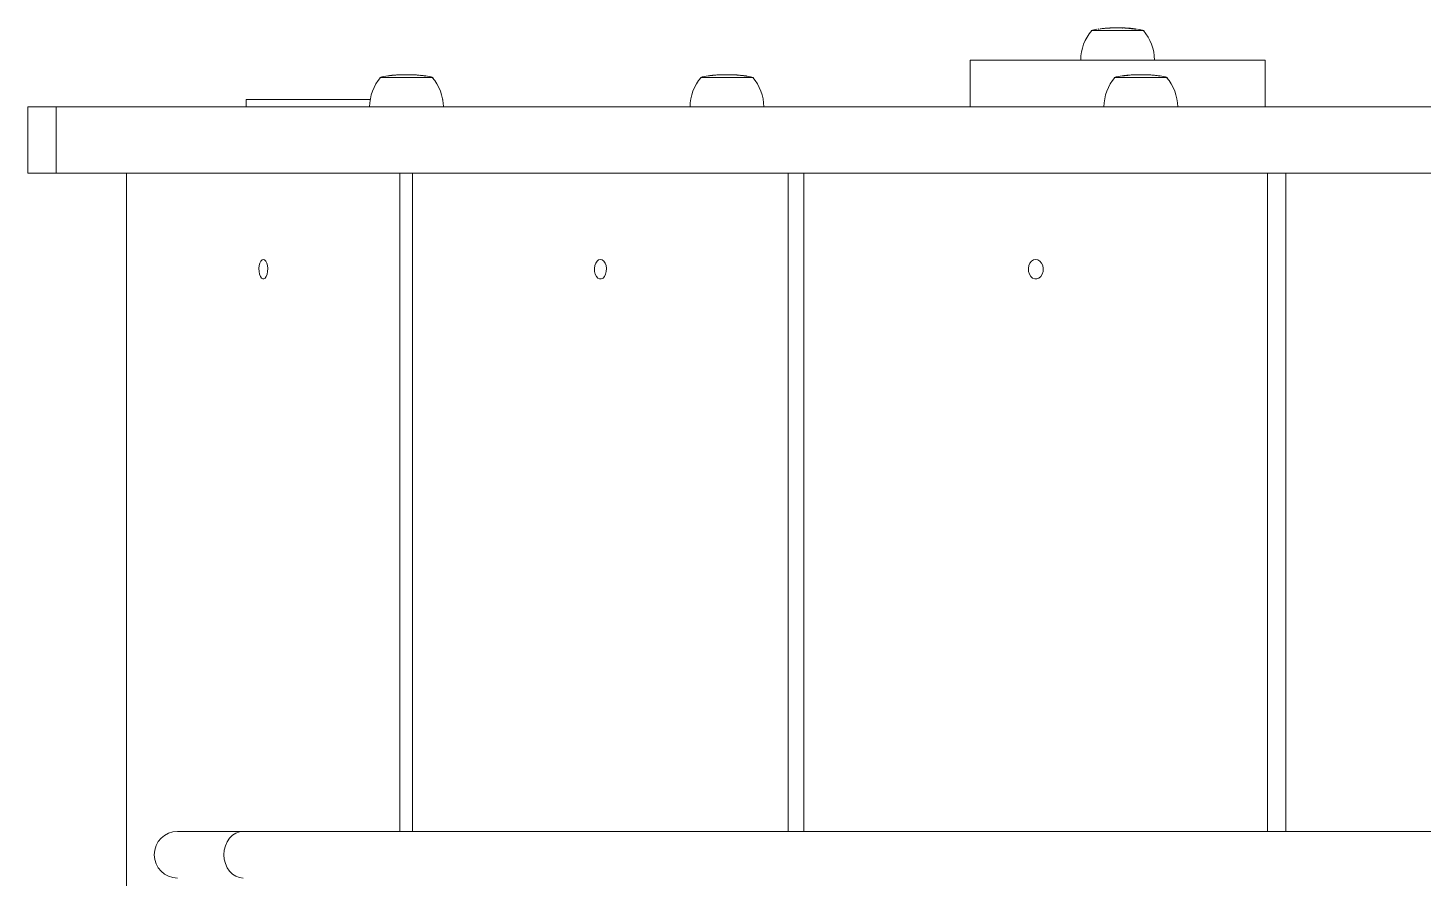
# Model space of a CAD drawing. Header units: millimetres. Extents: x -6280 to 5617, y -5845 to 6834.
# Drawn here: x -4780 to -4213, y 1811 to 2156 of the extents above; entities that cross this region are included whole.
import ezdxf

# ---------------------------------------------------------------- set-up
doc = ezdxf.new("R2010")
doc.units = ezdxf.units.MM
doc.layers.add('DIKOM_ОБЪЕКТ', color=7, linetype='Continuous')

msp = doc.modelspace()

# ---------------------------------------------------------------- linework, layer by layer
at = {"layer": 'DIKOM_ОБЪЕКТ', "color": 7, "linetype": 'Continuous', "lineweight": 15}
for p, q in [((-4342.2, 2156.164), (-4342.262, 2156.15)), ((-4341.863, 2156.193), (-4341.848, 2156.199)), ((-4341.848, 2156.199), (-4341.834, 2156.2)), ((-4341.834, 2156.2), (-4341.709, 2156.206)), ((-4341.321, 2156.235), (-4341.51, 2156.222)), ((-4338.083, 2156.356), (-4338.232, 2156.356)), ((-4337.832, 2156.356), (-4338.083, 2156.356)), ((-4336.881, 2156.356), (-4337.832, 2156.356)), ((-4337.414, 2156.354), (-4336.879, 2156.355)), ((-4336.558, 2156.356), (-4336.881, 2156.356)), ((-4335.307, 2156.356), (-4335.908, 2156.356)), ((-4335.416, 2156.356), (-4335.234, 2156.356)), ((-4335.283, 2156.356), (-4335.307, 2156.356)), ((-4334.664, 2156.35), (-4334.531, 2156.349)), ((-4332.365, 2156.236), (-4332.307, 2156.239)), ((-4330.215, 2155.934), (-4330.215, 2155.962)), ((-4329.574, 2155.964), (-4329.074, 2155.892)), ((-4347.557, 2155.303), (-4325.957, 2155.303)), ((-4396.757, 2143.303), (-4396.757, 2124.255)), ((-4396.757, 2143.303), (-4276.757, 2143.303)), ((-4276.757, 2124.255), (-4276.757, 2143.303)), ((-4636.725, 2136.255), (-4626.795, 2136.255)), ((-4633.541, 2136.844), (-4633.458, 2136.859)), ((-4633.4, 2136.87), (-4633.384, 2136.866)), ((-4633.055, 2136.912), (-4633.055, 2136.919)), ((-4629.962, 2137.216), (-4629.856, 2137.231)), ((-4629.4, 2137.256), (-4629.509, 2137.241)), ((-4628.693, 2137.276), (-4628.579, 2137.288)), ((-4626.553, 2137.308), (-4627.4, 2137.308)), ((-4627.375, 2137.307), (-4627.386, 2137.307)), ((-4626.795, 2136.255), (-4615.125, 2136.255)), ((-4626.394, 2137.307), (-4626.552, 2137.307)), ((-4625.896, 2137.308), (-4626.011, 2137.308)), ((-4625.898, 2137.306), (-4625.782, 2137.307)), ((-4625.075, 2137.308), (-4625.896, 2137.308)), ((-4625.013, 2137.308), (-4625.075, 2137.308)), ((-4625.025, 2137.307), (-4624.922, 2137.306)), ((-4624.45, 2137.308), (-4624.757, 2137.308)), ((-4620.186, 2137.05), (-4620.691, 2137.119)), ((-4620.281, 2137.084), (-4620.012, 2137.061)), ((-4618.803, 2136.907), (-4619.728, 2136.998)), ((-4619.653, 2137.021), (-4619.182, 2136.958)), ((-4506.404, 2136.255), (-4497.655, 2136.255)), ((-4502.763, 2136.918), (-4502.763, 2136.919)), ((-4499.761, 2137.216), (-4499.595, 2137.226)), ((-4499.132, 2137.252), (-4499.315, 2137.241)), ((-4498.512, 2137.276), (-4498.299, 2137.285)), ((-4497.655, 2136.255), (-4484.804, 2136.255)), ((-4496.409, 2137.308), (-4497.079, 2137.308)), ((-4496.247, 2137.307), (-4496.393, 2137.307)), ((-4494.891, 2137.308), (-4495.743, 2137.308)), ((-4495.74, 2137.306), (-4495.644, 2137.307)), ((-4494.567, 2137.308), (-4494.891, 2137.308)), ((-4494.129, 2137.308), (-4494.549, 2137.308)), ((-4492.245, 2137.263), (-4492.225, 2137.264)), ((-4490.132, 2137.05), (-4490.475, 2137.138)), ((-4490.077, 2137.097), (-4489.848, 2137.061)), ((-4488.147, 2136.877), (-4489.681, 2136.998)), ((-4489.49, 2137.021), (-4488.202, 2136.883)), ((-4488.138, 2136.876), (-4488.147, 2136.877)), ((-4338.115, 2136.255), (-4326.2, 2136.255)), ((-4334.206, 2136.901), (-4334.206, 2136.919)), ((-4332.358, 2137.154), (-4332.443, 2137.147)), ((-4332.347, 2137.154), (-4332.358, 2137.154)), ((-4329.515, 2137.301), (-4329.463, 2137.301)), ((-4328.92, 2137.307), (-4329.453, 2137.301)), ((-4328.755, 2137.307), (-4328.92, 2137.307)), ((-4327.726, 2137.308), (-4328.775, 2137.308)), ((-4327.484, 2137.307), (-4327.718, 2137.307)), ((-4327.028, 2137.308), (-4327.699, 2137.308)), ((-4327.034, 2137.306), (-4326.873, 2137.307)), ((-4326.258, 2137.308), (-4327.028, 2137.308)), ((-4326.005, 2137.308), (-4326.258, 2137.308)), ((-4326.2, 2136.255), (-4316.515, 2136.255)), ((-4325.841, 2137.308), (-4326.005, 2137.308)), ((-4322.725, 2137.18), (-4322.846, 2137.195)), ((-4322.481, 2137.162), (-4322.427, 2137.167)), ((-4322.389, 2137.161), (-4322.273, 2137.144)), ((-4321.288, 2137.05), (-4321.743, 2137.086)), ((-4320.611, 2136.959), (-4320.832, 2136.998)), ((-4319.832, 2136.867), (-4319.921, 2136.882)), ((-4319.464, 2136.811), (-4319.38, 2136.799)), ((-4779.854, 2124.255), (-4779.854, 2097.255)), ((-4768.318, 2124.255), (-4779.854, 2124.255)), ((-4768.318, 2097.255), (-4768.318, 2124.255)), ((-3566.781, 2124.255), (-4768.318, 2124.255)), ((-4691.069, 2124.255), (-4691.069, 2127.255)), ((-4691.069, 2127.255), (-4640.656, 2127.255)), ((-4611.193, 2127.255), (-4611.068, 2127.255)), ((-4611.068, 2127.255), (-4611.068, 2126.415)), ((-4768.318, 2097.255), (-4779.854, 2097.255)), ((-4768.318, 2097.255), (-3566.781, 2097.255)), ((-4739.698, 2097.255), (-4739.698, 1451.255)), ((-4628.551, 1829.755), (-4628.551, 2097.255)), ((-4623.43, 2097.255), (-4623.43, 1829.755)), ((-4470.655, 1829.755), (-4470.655, 2097.255)), ((-4464.272, 2097.255), (-4464.272, 1829.755)), ((-4275.763, 1829.755), (-4275.763, 2097.255)), ((-4268.364, 2097.255), (-4268.364, 1829.755)), ((-4692.32, 1829.755), (-4718.991, 1829.755)), ((-3868.099, 1829.755), (-4692.32, 1829.755))]:
    msp.add_line(p, q, dxfattribs=at)
at = {"layer": 'DIKOM_ОБЪЕКТ', "color": 7, "linetype": 'Continuous', "lineweight": 15, "flags": 128}
for points in [[(-4684.124, 2062.255), (-4683.6, 2062.077), (-4683.122, 2061.56), (-4682.734, 2060.749), (-4682.469, 2059.716), (-4682.351, 2058.554), (-4682.39, 2057.365), (-4682.584, 2056.255), (-4682.915, 2055.323), (-4683.353, 2054.651), (-4683.859, 2054.3), (-4684.389, 2054.3), (-4684.896, 2054.651), (-4685.334, 2055.323), (-4685.664, 2056.255), (-4685.858, 2057.365), (-4685.898, 2058.554), (-4685.78, 2059.716), (-4685.515, 2060.749), (-4685.126, 2061.56), (-4684.648, 2062.077), (-4684.124, 2062.255)], [(-4547.043, 2062.255), (-4546.322, 2062.077), (-4545.666, 2061.56), (-4545.131, 2060.749), (-4544.767, 2059.716), (-4544.605, 2058.554), (-4544.66, 2057.365), (-4544.926, 2056.255), (-4545.38, 2055.323), (-4545.982, 2054.651), (-4546.678, 2054.3), (-4547.407, 2054.3), (-4548.104, 2054.651), (-4548.705, 2055.323), (-4549.16, 2056.255), (-4549.426, 2057.365), (-4549.48, 2058.554), (-4549.318, 2059.716), (-4548.954, 2060.749), (-4548.42, 2061.56), (-4547.763, 2062.077), (-4547.043, 2062.255)], [(-4370.018, 2062.255), (-4369.128, 2062.077), (-4368.318, 2061.56), (-4367.659, 2060.749), (-4367.21, 2059.716), (-4367.01, 2058.554), (-4367.077, 2057.365), (-4367.406, 2056.255), (-4367.966, 2055.323), (-4368.709, 2054.651), (-4369.568, 2054.3), (-4370.467, 2054.3), (-4371.326, 2054.651), (-4372.069, 2055.323), (-4372.63, 2056.255), (-4372.958, 2057.365), (-4373.025, 2058.554), (-4372.825, 2059.716), (-4372.376, 2060.749), (-4371.717, 2061.56), (-4370.907, 2062.077), (-4370.018, 2062.255)], [(-4692.32, 1829.755), (-4693.844, 1829.572), (-4695.309, 1829.032), (-4696.66, 1828.154), (-4697.843, 1826.972), (-4698.815, 1825.533), (-4699.537, 1823.89), (-4699.981, 1822.108), (-4700.131, 1820.255)], [(-4700.131, 1820.255), (-4699.981, 1818.402), (-4699.537, 1816.619), (-4698.815, 1814.977), (-4697.843, 1813.537), (-4696.66, 1812.356), (-4695.309, 1811.478), (-4693.844, 1810.938), (-4692.32, 1810.755)]]:
    msp.add_lwpolyline(points, dxfattribs=at)
at = {"layer": 'DIKOM_ОБЪЕКТ', "color": 7, "linetype": 'Continuous', "lineweight": 15}
for centre, radius, start, end in [((-4338.232, 2114.52), 41.836, 95.52931, 97.60108), ((-4338.232, 2114.52), 41.836, 93.1932, 94.23298), ((-4338.232, 2114.52), 41.836, 90, 92.59886), ((-4335.283, 2114.52), 41.836, 87.15022, 88.29978), ((-4335.283, 2114.52), 41.836, 85.01271, 86.51084), ((-4333.081, 2143.143), 18.677, 139.37884, 179.50907), ((-4338.232, 2114.52), 41.836, 99.485, 102.87962), ((-4335.283, 2114.52), 41.836, 77.12038, 80.94069), ((-4340.434, 2143.143), 18.677, 0.49093, 40.62116), ((-4622.248, 2124.095), 18.677, 139.37884, 179.50907), ((-4627.399, 2095.472), 41.836, 98.33127, 102.87962), ((-4627.399, 2095.472), 41.836, 95.03315, 97.70001), ((-4627.399, 2095.472), 41.836, 93.36449, 94.43275), ((-4627.399, 2095.472), 41.836, 91.61341, 92.73855), ((-4627.399, 2095.472), 41.836, 90, 90.98883), ((-4624.45, 2095.472), 41.836, 87.38329, 90), ((-4624.45, 2095.472), 41.836, 85.91063, 86.75521), ((-4624.45, 2095.472), 41.836, 84.84443, 85.28386), ((-4624.45, 2095.472), 41.836, 82.76306, 84.28021), ((-4624.45, 2095.472), 41.836, 81.88531, 82.23814), ((-4624.45, 2095.472), 41.836, 77.12038, 81.25293), ((-4629.601, 2124.095), 18.677, 0.49093, 40.62116), ((-4491.927, 2124.095), 18.677, 139.37884, 179.50907), ((-4497.079, 2095.472), 41.836, 98.48934, 102.87962), ((-4497.079, 2095.472), 41.836, 95.79908, 96.27208), ((-4497.079, 2095.472), 41.836, 93.44658, 94.76616), ((-4497.079, 2095.472), 41.836, 91.66872, 92.81106), ((-4497.079, 2095.472), 41.836, 90, 91.03455), ((-4494.13, 2095.472), 41.836, 87.39256, 90), ((-4494.13, 2095.472), 41.836, 85.81715, 86.77049), ((-4494.13, 2095.472), 41.836, 84.99007, 85.18153), ((-4494.13, 2095.472), 41.836, 82.23806, 84.44052), ((-4494.13, 2095.472), 41.836, 80.70749, 81.08798), ((-4494.13, 2095.472), 41.836, 77.12038, 80.70749), ((-4499.281, 2124.095), 18.677, 0.49093, 40.62116), ((-4323.639, 2124.095), 18.677, 139.37884, 179.50907), ((-4328.79, 2095.472), 41.836, 98.35335, 102.87962), ((-4328.79, 2095.472), 41.836, 95.00989, 97.72075), ((-4328.79, 2095.472), 41.836, 93.37582, 94.34486), ((-4328.79, 2095.472), 41.836, 91.62096, 92.74852), ((-4325.841, 2095.472), 41.836, 87.43327, 89.00414), ((-4325.841, 2095.472), 41.836, 85.89735, 86.84353), ((-4325.841, 2095.472), 41.836, 84.37794, 85.26967), ((-4325.841, 2095.472), 41.836, 83.321, 83.77098), ((-4325.841, 2095.472), 41.836, 81.86365, 82.81478), ((-4325.841, 2095.472), 41.836, 77.12038, 81.22987), ((-4330.992, 2124.095), 18.677, 0.49093, 40.62116), ((-4718.99, 1820.255), 9.5, 90, 270)]:
    msp.add_arc(centre, radius, start, end, dxfattribs=at)
for points, knots in [([(-4344.172, 2155.932), (-4344.266, 2155.918), (-4344.471, 2155.889), (-4344.675, 2155.857), (-4344.786, 2155.839)], [0, 0, 0, 0, 0.4562351, 1, 1, 1, 1]), ([(-4341.51, 2156.222), (-4341.628, 2156.212), (-4341.858, 2156.195), (-4342.088, 2156.174), (-4342.2, 2156.164)], [0, 0, 0, 0, 0.5129794, 1, 1, 1, 1]), ([(-4339.309, 2156.332), (-4339.51, 2156.326), (-4339.877, 2156.316), (-4340.28, 2156.302), (-4340.519, 2156.293), (-4340.552, 2156.291), (-4340.564, 2156.29)], [0, 0, 0, 0, 0.3124485, 0.5726058, 0.8320989, 1, 1, 1, 1]), ([(-4340.129, 2156.312), (-4340.135, 2156.312), (-4340.158, 2156.312), (-4340.047, 2156.316), (-4339.818, 2156.323), (-4339.517, 2156.332), (-4339.305, 2156.337), (-4339.222, 2156.339)], [0, 0, 0, 0, 0.1032531, 0.3466932, 0.5903641, 0.8412355, 1, 1, 1, 1]), ([(-4337.829, 2156.355), (-4337.965, 2156.355), (-4338.24, 2156.354), (-4338.778, 2156.345), (-4339.131, 2156.336), (-4339.309, 2156.332)], [0, 0, 0, 0, 0.32786, 0.6592399, 1, 1, 1, 1]), ([(-4339.222, 2156.339), (-4339.07, 2156.343), (-4338.789, 2156.349), (-4338.395, 2156.354), (-4338.151, 2156.356), (-4338.07, 2156.356), (-4338.062, 2156.356)], [0, 0, 0, 0, 0.3585865, 0.6609709, 0.9634369, 1, 1, 1, 1]), ([(-4336.791, 2156.354), (-4336.895, 2156.354), (-4337.102, 2156.354), (-4337.31, 2156.354), (-4337.414, 2156.354)], [0, 0, 0, 0, 0.4996266, 1, 1, 1, 1]), ([(-4334.666, 2156.35), (-4335.302, 2156.353), (-4336.01, 2156.358), (-4336.718, 2156.354), (-4336.791, 2156.354)], [0, 0, 0, 0, 0.8969515, 1, 1, 1, 1]), ([(-4335.045, 2156.332), (-4334.982, 2156.337), (-4334.856, 2156.347), (-4334.73, 2156.349), (-4334.666, 2156.35)], [0, 0, 0, 0, 0.4984369, 1, 1, 1, 1]), ([(-4334.602, 2156.319), (-4334.674, 2156.321), (-4334.821, 2156.326), (-4334.969, 2156.33), (-4335.045, 2156.332)], [0, 0, 0, 0, 0.4843882, 1, 1, 1, 1]), ([(-4334.041, 2156.333), (-4334.096, 2156.336), (-4334.283, 2156.346), (-4334.47, 2156.33), (-4334.602, 2156.319)], [0, 0, 0, 0, 0.2949517, 1, 1, 1, 1]), ([(-4333.805, 2156.283), (-4333.673, 2156.297), (-4333.472, 2156.317), (-4333.271, 2156.303), (-4333.202, 2156.298)], [0, 0, 0, 0, 0.6552138, 1, 1, 1, 1]), ([(-4333.362, 2156.258), (-4333.433, 2156.262), (-4333.58, 2156.271), (-4333.728, 2156.279), (-4333.805, 2156.283)], [0, 0, 0, 0, 0.4758619, 1, 1, 1, 1]), ([(-4332.735, 2156.272), (-4332.812, 2156.278), (-4333.022, 2156.293), (-4333.231, 2156.271), (-4333.362, 2156.258)], [0, 0, 0, 0, 0.3695717, 1, 1, 1, 1]), ([(-4331.048, 2156.045), (-4331.244, 2156.068), (-4331.569, 2156.106), (-4331.969, 2156.155), (-4332.233, 2156.193), (-4332.37, 2156.219), (-4332.363, 2156.226), (-4332.361, 2156.229)], [0, 0, 0, 0, 0.2720514, 0.450554, 0.6291143, 0.8639156, 1, 1, 1, 1]), ([(-4332.307, 2156.239), (-4332.212, 2156.236), (-4332.071, 2156.233), (-4331.675, 2156.2), (-4331.408, 2156.176), (-4331.246, 2156.16), (-4331.203, 2156.156)], [0, 0, 0, 0, 0.4983304, 0.7356601, 0.9306971, 1, 1, 1, 1]), ([(-4331.922, 2156.193), (-4331.925, 2156.193), (-4331.944, 2156.19), (-4331.874, 2156.176), (-4331.733, 2156.152), (-4331.487, 2156.12), (-4331.208, 2156.088), (-4331.019, 2156.065), (-4330.948, 2156.057)], [0, 0, 0, 0, 0.0445513, 0.2670804, 0.4479546, 0.6297418, 0.8614692, 1, 1, 1, 1]), ([(-4330.357, 2156.064), (-4330.51, 2156.082), (-4330.759, 2156.111), (-4331.112, 2156.147), (-4331.403, 2156.175), (-4331.672, 2156.197), (-4331.8, 2156.202), (-4331.856, 2156.202), (-4331.866, 2156.202)], [0, 0, 0, 0, 0.2196079, 0.3568502, 0.49423, 0.6727555, 0.9374084, 1, 1, 1, 1]), ([(-4329.865, 2155.884), (-4330.066, 2155.914), (-4330.46, 2155.972), (-4330.855, 2156.021), (-4331.048, 2156.045)], [0, 0, 0, 0, 0.5119834, 1, 1, 1, 1]), ([(-4330.948, 2156.057), (-4330.829, 2156.042), (-4330.584, 2156.012), (-4330.34, 2155.979), (-4330.215, 2155.962)], [0, 0, 0, 0, 0.4880407, 1, 1, 1, 1]), ([(-4329.609, 2155.968), (-4329.736, 2155.985), (-4329.985, 2156.019), (-4330.235, 2156.049), (-4330.357, 2156.064)], [0, 0, 0, 0, 0.5101735, 1, 1, 1, 1]), ([(-4330.215, 2155.962), (-4330.114, 2155.971), (-4329.912, 2155.99), (-4329.71, 2155.975), (-4329.609, 2155.968)], [0, 0, 0, 0, 0.5000729, 1, 1, 1, 1]), ([(-4329.074, 2155.892), (-4329.205, 2155.906), (-4329.469, 2155.933), (-4329.733, 2155.901), (-4329.865, 2155.884)], [0, 0, 0, 0, 0.4998654, 1, 1, 1, 1]), ([(-4632.278, 2137.01), (-4632.484, 2136.986), (-4632.906, 2136.935), (-4633.326, 2136.875), (-4633.541, 2136.844)], [0, 0, 0, 0, 0.4893113, 1, 1, 1, 1]), ([(-4633.055, 2136.919), (-4632.925, 2136.937), (-4632.67, 2136.971), (-4632.415, 2137.001), (-4632.29, 2137.016)], [0, 0, 0, 0, 0.5099535, 1, 1, 1, 1]), ([(-4632.29, 2137.016), (-4632.133, 2137.034), (-4631.878, 2137.063), (-4631.536, 2137.099), (-4631.272, 2137.127), (-4631.051, 2137.149), (-4630.997, 2137.152), (-4630.964, 2137.154)], [0, 0, 0, 0, 0.2343313, 0.3807214, 0.5272933, 0.7176055, 1, 1, 1, 1]), ([(-4630.634, 2137.181), (-4630.659, 2137.179), (-4630.713, 2137.176), (-4630.954, 2137.152), (-4631.28, 2137.119), (-4631.736, 2137.072), (-4632.081, 2137.033), (-4632.278, 2137.01)], [0, 0, 0, 0, 0.1783554, 0.3748081, 0.5363621, 0.7343695, 1, 1, 1, 1]), ([(-4629.509, 2137.241), (-4629.588, 2137.237), (-4629.739, 2137.229), (-4629.89, 2137.22), (-4629.962, 2137.216)], [0, 0, 0, 0, 0.5241431, 1, 1, 1, 1]), ([(-4628.24, 2137.289), (-4628.318, 2137.287), (-4628.469, 2137.283), (-4628.62, 2137.278), (-4628.693, 2137.276)], [0, 0, 0, 0, 0.5157559, 1, 1, 1, 1]), ([(-4628.141, 2137.301), (-4628.158, 2137.3), (-4628.19, 2137.298), (-4628.224, 2137.292), (-4628.24, 2137.289)], [0, 0, 0, 0, 0.5020331, 1, 1, 1, 1]), ([(-4625.782, 2137.307), (-4625.873, 2137.307), (-4625.975, 2137.307), (-4626.178, 2137.307), (-4626.292, 2137.307), (-4626.394, 2137.307)], [0, 0, 0, 0, 0.4434906, 0.4996128, 1, 1, 1, 1]), ([(-4623.891, 2137.288), (-4624.121, 2137.293), (-4624.521, 2137.302), (-4624.923, 2137.308), (-4625.053, 2137.307), (-4625.091, 2137.307)], [0, 0, 0, 0, 0.4901433, 0.8508444, 1, 1, 1, 1]), ([(-4624.914, 2137.307), (-4624.859, 2137.307), (-4624.749, 2137.308), (-4624.444, 2137.305), (-4624.131, 2137.3), (-4623.935, 2137.296), (-4623.863, 2137.295)], [0, 0, 0, 0, 0.2895767, 0.5803194, 0.8460119, 1, 1, 1, 1]), ([(-4622.074, 2137.24), (-4622.121, 2137.241), (-4622.198, 2137.242), (-4622.611, 2137.253), (-4623.075, 2137.266), (-4623.528, 2137.279), (-4623.797, 2137.286), (-4623.891, 2137.288)], [0, 0, 0, 0, 0.3032948, 0.5043019, 0.7053287, 0.8981727, 1, 1, 1, 1]), ([(-4623.863, 2137.295), (-4623.682, 2137.29), (-4623.375, 2137.283), (-4622.993, 2137.273), (-4622.719, 2137.267), (-4622.572, 2137.264), (-4622.54, 2137.263), (-4622.527, 2137.263)], [0, 0, 0, 0, 0.2561434, 0.437116, 0.6178031, 0.843509, 1, 1, 1, 1]), ([(-4621.625, 2137.18), (-4621.578, 2137.192), (-4621.485, 2137.214), (-4621.39, 2137.187), (-4621.343, 2137.173)], [0, 0, 0, 0, 0.5000739, 1, 1, 1, 1]), ([(-4621.172, 2137.144), (-4621.244, 2137.15), (-4621.395, 2137.163), (-4621.546, 2137.174), (-4621.625, 2137.18)], [0, 0, 0, 0, 0.4779919, 1, 1, 1, 1]), ([(-4621.009, 2137.161), (-4621.024, 2137.164), (-4621.078, 2137.173), (-4621.132, 2137.157), (-4621.172, 2137.144)], [0, 0, 0, 0, 0.2666151, 1, 1, 1, 1]), ([(-4619.728, 2136.998), (-4619.805, 2137.007), (-4619.957, 2137.025), (-4620.11, 2137.041), (-4620.186, 2137.05)], [0, 0, 0, 0, 0.5017187, 1, 1, 1, 1]), ([(-4620.012, 2137.061), (-4619.991, 2137.057), (-4619.959, 2137.05), (-4619.918, 2137.041), (-4619.903, 2137.037), (-4619.895, 2137.035)], [0, 0, 0, 0, 0.4996517, 0.7497315, 1, 1, 1, 1]), ([(-4619.895, 2137.035), (-4619.893, 2137.035), (-4619.89, 2137.034), (-4619.887, 2137.034), (-4619.886, 2137.034)], [0, 0, 0, 0, 0.526621, 1, 1, 1, 1]), ([(-4619.886, 2137.034), (-4619.847, 2137.032), (-4619.79, 2137.03), (-4619.713, 2137.025), (-4619.673, 2137.022), (-4619.653, 2137.021)], [0, 0, 0, 0, 0.4999364, 0.7498006, 1, 1, 1, 1]), ([(-4618.725, 2136.867), (-4618.686, 2136.88), (-4618.627, 2136.899), (-4618.567, 2136.888), (-4618.546, 2136.884)], [0, 0, 0, 0, 0.6575181, 1, 1, 1, 1]), ([(-4618.272, 2136.799), (-4618.358, 2136.812), (-4618.508, 2136.835), (-4618.66, 2136.857), (-4618.725, 2136.867)], [0, 0, 0, 0, 0.5633558, 1, 1, 1, 1]), ([(-4618.09, 2136.815), (-4618.104, 2136.819), (-4618.165, 2136.837), (-4618.226, 2136.815), (-4618.272, 2136.799)], [0, 0, 0, 0, 0.2273978, 1, 1, 1, 1]), ([(-4502.043, 2137.01), (-4502.246, 2136.986), (-4502.661, 2136.935), (-4503.076, 2136.875), (-4503.287, 2136.844)], [0, 0, 0, 0, 0.4893521, 1, 1, 1, 1]), ([(-4502.763, 2136.919), (-4502.635, 2136.937), (-4502.384, 2136.971), (-4502.132, 2137.001), (-4502.009, 2137.016)], [0, 0, 0, 0, 0.5101008, 1, 1, 1, 1]), ([(-4500.556, 2137.162), (-4500.606, 2137.158), (-4500.731, 2137.148), (-4501.041, 2137.119), (-4501.504, 2137.072), (-4501.847, 2137.033), (-4502.043, 2137.01)], [0, 0, 0, 0, 0.1492708, 0.3690617, 0.6384029, 1, 1, 1, 1]), ([(-4502.009, 2137.016), (-4501.854, 2137.034), (-4501.603, 2137.063), (-4501.255, 2137.099), (-4501.017, 2137.122), (-4500.924, 2137.13), (-4500.888, 2137.133)], [0, 0, 0, 0, 0.3779201, 0.6140324, 0.8503592, 1, 1, 1, 1]), ([(-4499.315, 2137.241), (-4499.393, 2137.237), (-4499.542, 2137.229), (-4499.691, 2137.22), (-4499.761, 2137.216)], [0, 0, 0, 0, 0.5244986, 1, 1, 1, 1]), ([(-4498.066, 2137.289), (-4498.142, 2137.287), (-4498.291, 2137.283), (-4498.439, 2137.278), (-4498.512, 2137.276)], [0, 0, 0, 0, 0.5154897, 1, 1, 1, 1]), ([(-4497.832, 2137.301), (-4497.871, 2137.3), (-4497.949, 2137.298), (-4498.027, 2137.292), (-4498.066, 2137.289)], [0, 0, 0, 0, 0.5020117, 1, 1, 1, 1]), ([(-4495.644, 2137.307), (-4495.733, 2137.307), (-4495.834, 2137.307), (-4496.035, 2137.307), (-4496.147, 2137.307), (-4496.247, 2137.307)], [0, 0, 0, 0, 0.4438166, 0.5000012, 1, 1, 1, 1]), ([(-4493.787, 2137.288), (-4494.011, 2137.293), (-4494.4, 2137.302), (-4494.768, 2137.308), (-4494.874, 2137.307), (-4494.905, 2137.307)], [0, 0, 0, 0, 0.4907008, 0.8518529, 1, 1, 1, 1]), ([(-4494.669, 2137.307), (-4494.628, 2137.307), (-4494.547, 2137.308), (-4494.274, 2137.305), (-4493.976, 2137.3), (-4493.784, 2137.296), (-4493.714, 2137.295)], [0, 0, 0, 0, 0.2896342, 0.5802279, 0.8459461, 1, 1, 1, 1]), ([(-4491.799, 2137.24), (-4491.876, 2137.241), (-4492.004, 2137.242), (-4492.471, 2137.253), (-4492.966, 2137.266), (-4493.428, 2137.279), (-4493.694, 2137.286), (-4493.787, 2137.288)], [0, 0, 0, 0, 0.303238, 0.5041512, 0.7051599, 0.8981171, 1, 1, 1, 1]), ([(-4493.714, 2137.295), (-4493.534, 2137.29), (-4493.227, 2137.283), (-4492.824, 2137.273), (-4492.518, 2137.267), (-4492.331, 2137.264), (-4492.27, 2137.263), (-4492.245, 2137.263)], [0, 0, 0, 0, 0.2560988, 0.4370546, 0.6178293, 0.8434728, 1, 1, 1, 1]), ([(-4491.868, 2137.245), (-4491.818, 2137.243), (-4491.717, 2137.239), (-4491.771, 2137.239), (-4491.799, 2137.24)], [0, 0, 0, 0, 0.500073, 1, 1, 1, 1]), ([(-4491.55, 2137.18), (-4491.439, 2137.193), (-4491.281, 2137.212), (-4491.124, 2137.195), (-4491.077, 2137.19)], [0, 0, 0, 0, 0.7026435, 1, 1, 1, 1]), ([(-4491.103, 2137.144), (-4491.174, 2137.15), (-4491.323, 2137.163), (-4491.472, 2137.174), (-4491.55, 2137.18)], [0, 0, 0, 0, 0.4776557, 1, 1, 1, 1]), ([(-4490.614, 2137.156), (-4490.683, 2137.161), (-4490.846, 2137.175), (-4491.009, 2137.156), (-4491.103, 2137.144)], [0, 0, 0, 0, 0.4230578, 1, 1, 1, 1]), ([(-4489.681, 2136.998), (-4489.756, 2137.007), (-4489.906, 2137.025), (-4490.057, 2137.041), (-4490.132, 2137.05)], [0, 0, 0, 0, 0.5017432, 1, 1, 1, 1]), ([(-4489.848, 2137.061), (-4489.836, 2137.057), (-4489.819, 2137.05), (-4489.798, 2137.041), (-4489.792, 2137.037), (-4489.789, 2137.035)], [0, 0, 0, 0, 0.4996862, 0.7497339, 1, 1, 1, 1]), ([(-4489.789, 2137.035), (-4489.788, 2137.035), (-4489.785, 2137.034), (-4489.782, 2137.034), (-4489.78, 2137.034)], [0, 0, 0, 0, 0.5269106, 1, 1, 1, 1]), ([(-4489.78, 2137.034), (-4489.732, 2137.032), (-4489.661, 2137.03), (-4489.563, 2137.025), (-4489.514, 2137.022), (-4489.49, 2137.021)], [0, 0, 0, 0, 0.4998696, 0.7499103, 1, 1, 1, 1]), ([(-4488.694, 2136.867), (-4488.601, 2136.878), (-4488.416, 2136.902), (-4488.231, 2136.885), (-4488.138, 2136.876)], [0, 0, 0, 0, 0.5001722, 1, 1, 1, 1]), ([(-4488.248, 2136.799), (-4488.331, 2136.812), (-4488.48, 2136.835), (-4488.629, 2136.857), (-4488.694, 2136.867)], [0, 0, 0, 0, 0.5632324, 1, 1, 1, 1]), ([(-4487.651, 2136.798), (-4487.739, 2136.81), (-4487.938, 2136.839), (-4488.137, 2136.813), (-4488.248, 2136.799)], [0, 0, 0, 0, 0.4431914, 1, 1, 1, 1]), ([(-4334.616, 2136.844), (-4334.676, 2136.86), (-4334.759, 2136.882), (-4334.842, 2136.862), (-4334.865, 2136.857)], [0, 0, 0, 0, 0.725056, 1, 1, 1, 1]), ([(-4333.356, 2137.01), (-4333.562, 2136.986), (-4333.982, 2136.935), (-4334.402, 2136.875), (-4334.616, 2136.844)], [0, 0, 0, 0, 0.4894772, 1, 1, 1, 1]), ([(-4334.408, 2136.924), (-4334.387, 2136.928), (-4334.32, 2136.941), (-4334.252, 2136.928), (-4334.206, 2136.919)], [0, 0, 0, 0, 0.3147269, 1, 1, 1, 1]), ([(-4334.206, 2136.919), (-4334.076, 2136.937), (-4333.822, 2136.971), (-4333.567, 2137.001), (-4333.442, 2137.016)], [0, 0, 0, 0, 0.5099782, 1, 1, 1, 1]), ([(-4333.442, 2137.016), (-4333.286, 2137.034), (-4333.032, 2137.063), (-4332.715, 2137.099), (-4332.491, 2137.126), (-4332.356, 2137.146), (-4332.357, 2137.149), (-4332.358, 2137.151)], [0, 0, 0, 0, 0.2559536, 0.4157512, 0.5757927, 0.7835312, 1, 1, 1, 1]), ([(-4331.905, 2137.19), (-4331.899, 2137.188), (-4331.89, 2137.184), (-4332.121, 2137.152), (-4332.398, 2137.119), (-4332.819, 2137.072), (-4333.16, 2137.033), (-4333.356, 2137.01)], [0, 0, 0, 0, 0.3342654, 0.4935052, 0.6243694, 0.7847695, 1, 1, 1, 1]), ([(-4332.137, 2137.171), (-4332.067, 2137.178), (-4331.953, 2137.189), (-4331.918, 2137.19), (-4331.905, 2137.19)], [0, 0, 0, 0, 0.6118226, 1, 1, 1, 1]), ([(-4331.044, 2137.216), (-4331.105, 2137.229), (-4331.175, 2137.245), (-4331.245, 2137.233), (-4331.255, 2137.232)], [0, 0, 0, 0, 0.8580776, 1, 1, 1, 1]), ([(-4330.592, 2137.241), (-4330.671, 2137.237), (-4330.822, 2137.229), (-4330.972, 2137.22), (-4331.044, 2137.216)], [0, 0, 0, 0, 0.5241928, 1, 1, 1, 1]), ([(-4330.954, 2137.235), (-4330.893, 2137.247), (-4330.772, 2137.271), (-4330.652, 2137.251), (-4330.592, 2137.241)], [0, 0, 0, 0, 0.4999143, 1, 1, 1, 1]), ([(-4329.778, 2137.276), (-4329.839, 2137.286), (-4329.904, 2137.298), (-4329.97, 2137.29), (-4329.975, 2137.289)], [0, 0, 0, 0, 0.9178241, 1, 1, 1, 1]), ([(-4329.326, 2137.289), (-4329.404, 2137.287), (-4329.555, 2137.283), (-4329.705, 2137.278), (-4329.778, 2137.276)], [0, 0, 0, 0, 0.5162966, 1, 1, 1, 1]), ([(-4329.453, 2137.301), (-4329.432, 2137.3), (-4329.39, 2137.298), (-4329.347, 2137.292), (-4329.326, 2137.289)], [0, 0, 0, 0, 0.5020228, 1, 1, 1, 1]), ([(-4326.873, 2137.307), (-4326.964, 2137.307), (-4327.065, 2137.307), (-4327.269, 2137.307), (-4327.382, 2137.307), (-4327.484, 2137.307)], [0, 0, 0, 0, 0.4429753, 0.5, 1, 1, 1, 1]), ([(-4324.978, 2137.288), (-4325.211, 2137.293), (-4325.617, 2137.302), (-4326.061, 2137.308), (-4326.221, 2137.307), (-4326.265, 2137.307)], [0, 0, 0, 0, 0.4973287, 0.8631792, 1, 1, 1, 1]), ([(-4326.109, 2137.307), (-4326.061, 2137.307), (-4325.934, 2137.308), (-4325.624, 2137.305), (-4325.294, 2137.3), (-4325.097, 2137.296), (-4325.025, 2137.295)], [0, 0, 0, 0, 0.200094, 0.5271169, 0.8265822, 1, 1, 1, 1]), ([(-4325.025, 2137.295), (-4324.848, 2137.29), (-4324.546, 2137.283), (-4324.211, 2137.273), (-4324.001, 2137.267), (-4323.929, 2137.264), (-4323.938, 2137.264), (-4323.939, 2137.264)], [0, 0, 0, 0, 0.2868798, 0.4895479, 0.6919724, 0.944716, 1, 1, 1, 1]), ([(-4323.535, 2137.243), (-4323.537, 2137.243), (-4323.543, 2137.244), (-4323.796, 2137.253), (-4324.189, 2137.266), (-4324.618, 2137.279), (-4324.885, 2137.286), (-4324.978, 2137.288)], [0, 0, 0, 0, 0.1433229, 0.3903697, 0.6374778, 0.8747112, 1, 1, 1, 1]), ([(-4322.273, 2137.144), (-4322.345, 2137.15), (-4322.496, 2137.163), (-4322.646, 2137.174), (-4322.725, 2137.18)], [0, 0, 0, 0, 0.4779413, 1, 1, 1, 1]), ([(-4321.304, 2137.061), (-4321.266, 2137.057), (-4321.211, 2137.05), (-4321.139, 2137.041), (-4321.107, 2137.037), (-4321.091, 2137.035)], [0, 0, 0, 0, 0.4998028, 0.7497227, 1, 1, 1, 1]), ([(-4320.832, 2136.998), (-4320.908, 2137.007), (-4321.06, 2137.025), (-4321.212, 2137.041), (-4321.288, 2137.05)], [0, 0, 0, 0, 0.5017217, 1, 1, 1, 1]), ([(-4321.091, 2137.035), (-4321.09, 2137.035), (-4321.086, 2137.034), (-4321.083, 2137.034), (-4321.082, 2137.034)], [0, 0, 0, 0, 0.5497321, 1, 1, 1, 1]), ([(-4321.082, 2137.034), (-4321.061, 2137.032), (-4321.03, 2137.03), (-4320.987, 2137.025), (-4320.965, 2137.022), (-4320.954, 2137.021)], [0, 0, 0, 0, 0.4999699, 0.7499847, 1, 1, 1, 1]), ([(-4319.38, 2136.799), (-4319.464, 2136.812), (-4319.615, 2136.835), (-4319.766, 2136.857), (-4319.832, 2136.867)], [0, 0, 0, 0, 0.5634849, 1, 1, 1, 1])]:
    msp.add_open_spline(points, degree=3, knots=knots, dxfattribs=at)

doc.saveas('drawing.dxf')
